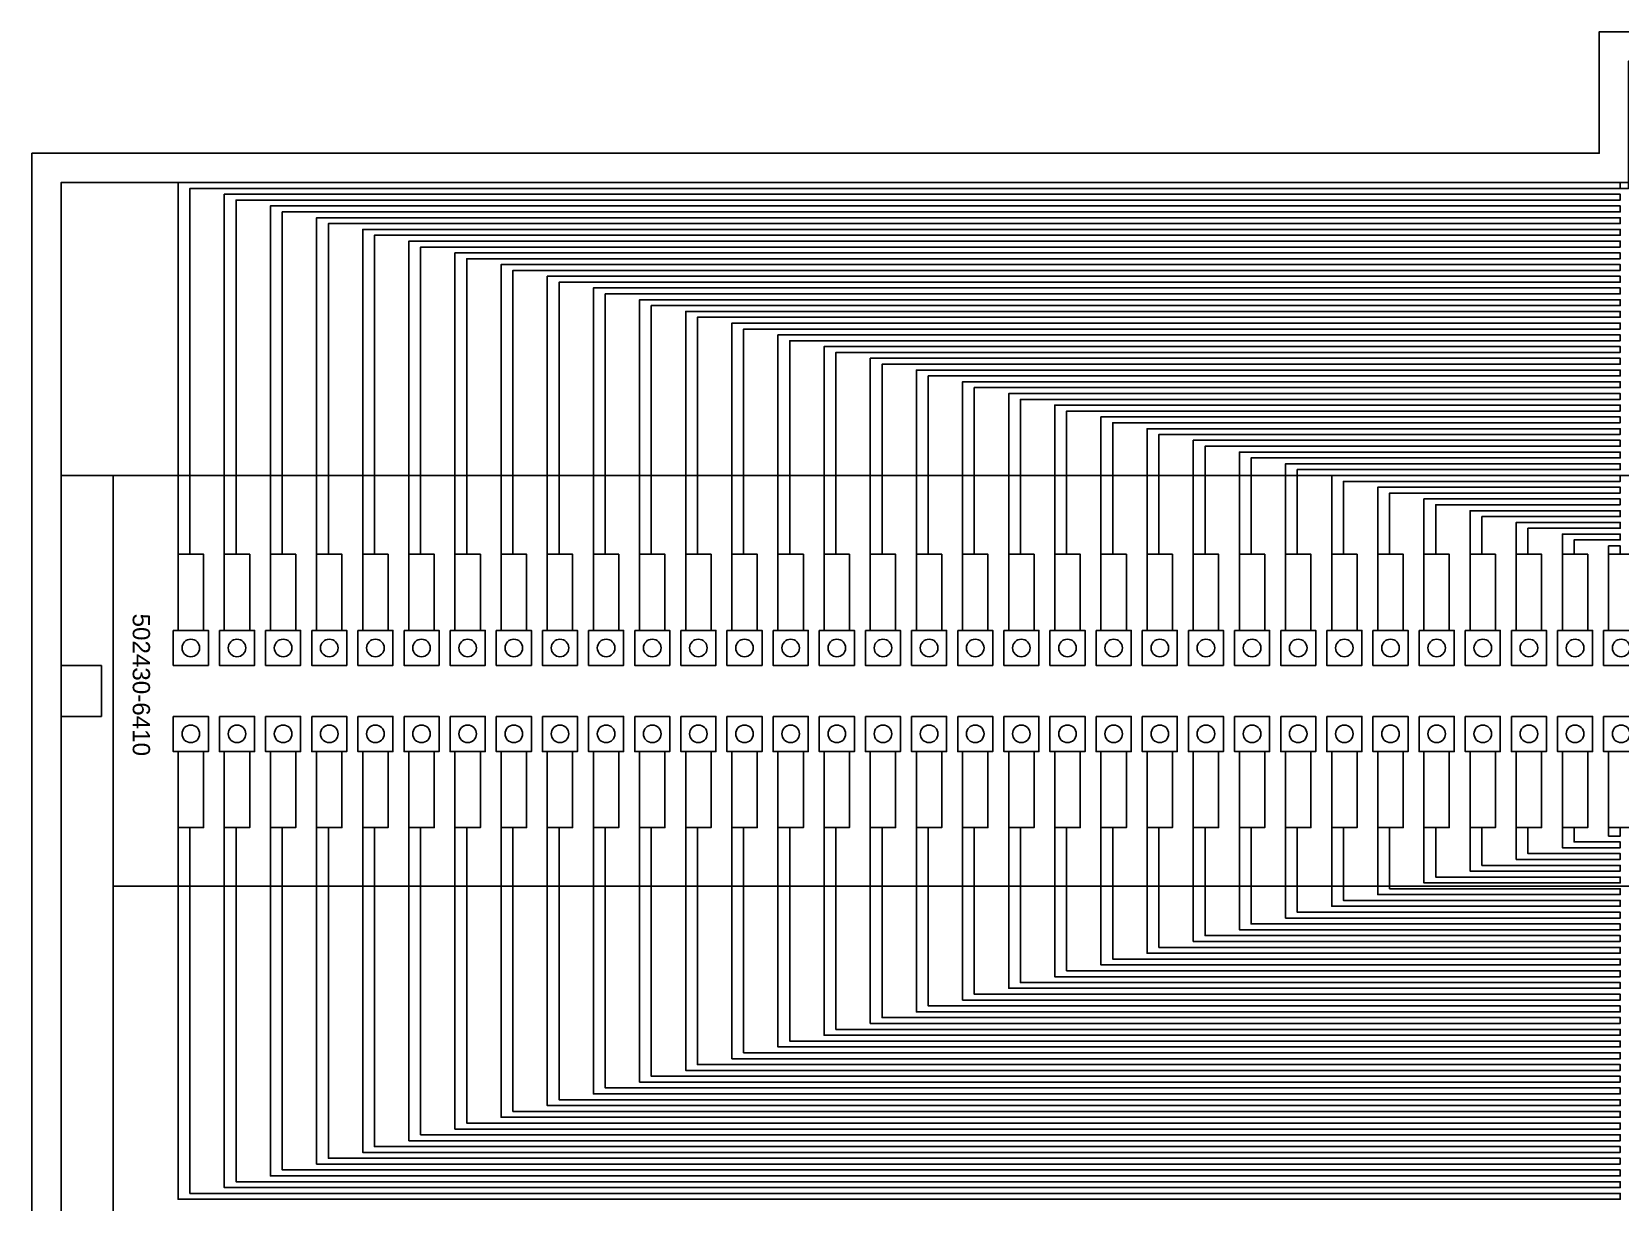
# Model space of a CAD drawing. Header units: inches. Extents: x 11033 to 102276, y 10578 to 36264.
# Drawn here: x 48414 to 62185, y 20653 to 30801 of the extents above; entities that cross this region are included whole.
import ezdxf

# ---------------------------------------------------------------- set-up
doc = ezdxf.new("R2010")
doc.units = ezdxf.units.IN
doc.header["$MEASUREMENT"] = 0
for name, color, linetype in [('board outline', 130, 'Continuous'), ('bottom copper', 160, 'Continuous'), ('bottom solder mask', 94, 'Continuous'), ('drill', 44, 'Continuous'), ('top copper', 10, 'Continuous'), ('top solder mask', 90, 'Continuous')]:
    doc.layers.add(name, color=color, linetype=linetype)
doc.styles.get("Standard").update_dxf_attribs({"font": 'arial.ttf'})

msp = doc.modelspace()

# ---------------------------------------------------------------- linework, layer by layer
at = {"layer": 'board outline'}
msp.add_lwpolyline([(48414, 29748), (48414, 10722), (67077, 10722), (67077, 13872), (83613, 13872), (83613, 10722), (102276, 10722), (102276, 29748), (88687, 29748), (88687, 30801), (62003, 30801), (62003, 29748)], close=True, dxfattribs=at)
at = {"layer": 'bottom copper'}
for points in [[(62257, 29494), (62257, 30547), (88433, 30547), (88433, 29494), (102022, 29494), (102022, 26954), (48668, 26954), (48668, 29494)], [(48668, 26954), (48668, 14176), (49120, 14176), (49120, 26954)], [(49683, 25611), (49683, 26271), (49903, 26271), (49903, 25611)], [(50083, 25611), (50083, 26271), (50303, 26271), (50303, 25611)], [(50483, 25611), (50483, 26271), (50703, 26271), (50703, 25611)], [(50883, 25611), (50883, 26271), (51103, 26271), (51103, 25611)], [(51283, 25611), (51283, 26271), (51503, 26271), (51503, 25611)], [(51683, 25611), (51683, 26271), (51903, 26271), (51903, 25611)], [(52083, 25611), (52083, 26271), (52303, 26271), (52303, 25611)], [(52483, 25611), (52483, 26271), (52703, 26271), (52703, 25611)], [(52883, 25611), (52883, 26271), (53103, 26271), (53103, 25611)], [(53283, 25611), (53283, 26271), (53503, 26271), (53503, 25611)], [(53683, 25611), (53683, 26271), (53903, 26271), (53903, 25611)], [(54083, 25611), (54083, 26271), (54303, 26271), (54303, 25611)], [(54483, 25611), (54483, 26271), (54703, 26271), (54703, 25611)], [(54883, 25611), (54883, 26271), (55103, 26271), (55103, 25611)], [(55283, 25611), (55283, 26271), (55503, 26271), (55503, 25611)], [(55683, 25611), (55683, 26271), (55903, 26271), (55903, 25611)], [(56083, 25611), (56083, 26271), (56303, 26271), (56303, 25611)], [(56483, 25611), (56483, 26271), (56703, 26271), (56703, 25611)], [(56883, 25611), (56883, 26271), (57103, 26271), (57103, 25611)], [(57283, 25611), (57283, 26271), (57503, 26271), (57503, 25611)], [(57683, 25611), (57683, 26271), (57903, 26271), (57903, 25611)], [(58083, 25611), (58083, 26271), (58303, 26271), (58303, 25611)], [(58483, 25611), (58483, 26271), (58703, 26271), (58703, 25611)], [(58883, 25611), (58883, 26271), (59103, 26271), (59103, 25611)], [(59283, 25611), (59283, 26271), (59503, 26271), (59503, 25611)], [(59683, 25611), (59683, 26271), (59903, 26271), (59903, 25611)], [(60083, 25611), (60083, 26271), (60303, 26271), (60303, 25611)], [(60483, 25611), (60483, 26271), (60703, 26271), (60703, 25611)], [(60883, 25611), (60883, 26271), (61103, 26271), (61103, 25611)], [(61283, 25611), (61283, 26271), (61503, 26271), (61503, 25611)], [(61683, 25611), (61683, 26271), (61903, 26271), (61903, 25611)], [(62083, 25611), (62083, 26271), (62303, 26271), (62303, 25611)], [(49641, 25611), (49945, 25611), (49945, 25307), (49641, 25307)], [(50041, 25611), (50345, 25611), (50345, 25307), (50041, 25307)], [(50441, 25611), (50745, 25611), (50745, 25307), (50441, 25307)], [(50841, 25611), (51145, 25611), (51145, 25307), (50841, 25307)], [(51241, 25611), (51545, 25611), (51545, 25307), (51241, 25307)], [(51641, 25611), (51945, 25611), (51945, 25307), (51641, 25307)], [(52041, 25611), (52345, 25611), (52345, 25307), (52041, 25307)], [(52441, 25611), (52745, 25611), (52745, 25307), (52441, 25307)], [(52841, 25611), (53145, 25611), (53145, 25307), (52841, 25307)], [(53241, 25611), (53545, 25611), (53545, 25307), (53241, 25307)], [(53641, 25611), (53945, 25611), (53945, 25307), (53641, 25307)], [(54041, 25611), (54345, 25611), (54345, 25307), (54041, 25307)], [(54441, 25611), (54745, 25611), (54745, 25307), (54441, 25307)], [(54841, 25611), (55145, 25611), (55145, 25307), (54841, 25307)], [(55241, 25611), (55545, 25611), (55545, 25307), (55241, 25307)], [(55641, 25611), (55945, 25611), (55945, 25307), (55641, 25307)], [(56041, 25611), (56345, 25611), (56345, 25307), (56041, 25307)], [(56441, 25611), (56745, 25611), (56745, 25307), (56441, 25307)], [(56841, 25611), (57145, 25611), (57145, 25307), (56841, 25307)], [(57241, 25611), (57545, 25611), (57545, 25307), (57241, 25307)], [(57641, 25611), (57945, 25611), (57945, 25307), (57641, 25307)], [(58041, 25611), (58345, 25611), (58345, 25307), (58041, 25307)], [(58441, 25611), (58745, 25611), (58745, 25307), (58441, 25307)], [(58841, 25611), (59145, 25611), (59145, 25307), (58841, 25307)], [(59241, 25611), (59545, 25611), (59545, 25307), (59241, 25307)], [(59641, 25611), (59945, 25611), (59945, 25307), (59641, 25307)], [(60041, 25611), (60345, 25611), (60345, 25307), (60041, 25307)], [(60441, 25611), (60745, 25611), (60745, 25307), (60441, 25307)], [(60841, 25611), (61145, 25611), (61145, 25307), (60841, 25307)], [(61241, 25611), (61545, 25611), (61545, 25307), (61241, 25307)], [(61641, 25611), (61945, 25611), (61945, 25307), (61641, 25307)], [(62041, 25611), (62345, 25611), (62345, 25307), (62041, 25307)], [(49641, 24866), (49945, 24866), (49945, 24561), (49641, 24561)], [(50041, 24866), (50345, 24866), (50345, 24561), (50041, 24561)], [(50441, 24866), (50745, 24866), (50745, 24561), (50441, 24561)], [(50841, 24866), (51145, 24866), (51145, 24561), (50841, 24561)], [(51241, 24866), (51545, 24866), (51545, 24561), (51241, 24561)], [(51641, 24866), (51945, 24866), (51945, 24561), (51641, 24561)], [(52041, 24866), (52345, 24866), (52345, 24561), (52041, 24561)], [(52441, 24866), (52745, 24866), (52745, 24561), (52441, 24561)], [(52841, 24866), (53145, 24866), (53145, 24561), (52841, 24561)], [(53241, 24866), (53545, 24866), (53545, 24561), (53241, 24561)], [(53641, 24866), (53945, 24866), (53945, 24561), (53641, 24561)], [(54041, 24866), (54345, 24866), (54345, 24561), (54041, 24561)], [(54441, 24866), (54745, 24866), (54745, 24561), (54441, 24561)], [(54841, 24866), (55145, 24866), (55145, 24561), (54841, 24561)], [(55241, 24866), (55545, 24866), (55545, 24561), (55241, 24561)], [(55641, 24866), (55945, 24866), (55945, 24561), (55641, 24561)], [(56041, 24866), (56345, 24866), (56345, 24561), (56041, 24561)], [(56441, 24866), (56745, 24866), (56745, 24561), (56441, 24561)], [(56841, 24866), (57145, 24866), (57145, 24561), (56841, 24561)], [(57241, 24866), (57545, 24866), (57545, 24561), (57241, 24561)], [(57641, 24866), (57945, 24866), (57945, 24561), (57641, 24561)], [(58041, 24866), (58345, 24866), (58345, 24561), (58041, 24561)], [(58441, 24866), (58745, 24866), (58745, 24561), (58441, 24561)], [(58841, 24866), (59145, 24866), (59145, 24561), (58841, 24561)], [(59241, 24866), (59545, 24866), (59545, 24561), (59241, 24561)], [(59641, 24866), (59945, 24866), (59945, 24561), (59641, 24561)], [(60041, 24866), (60345, 24866), (60345, 24561), (60041, 24561)], [(60441, 24866), (60745, 24866), (60745, 24561), (60441, 24561)], [(60841, 24866), (61145, 24866), (61145, 24561), (60841, 24561)], [(61241, 24866), (61545, 24866), (61545, 24561), (61241, 24561)], [(61641, 24866), (61945, 24866), (61945, 24561), (61641, 24561)], [(62041, 24866), (62345, 24866), (62345, 24561), (62041, 24561)], [(49683, 23901), (49683, 24561), (49903, 24561), (49903, 23901)], [(50083, 23901), (50083, 24561), (50303, 24561), (50303, 23901)], [(50483, 23901), (50483, 24561), (50703, 24561), (50703, 23901)], [(50883, 23901), (50883, 24561), (51103, 24561), (51103, 23901)], [(51283, 23901), (51283, 24561), (51503, 24561), (51503, 23901)], [(51683, 23901), (51683, 24561), (51903, 24561), (51903, 23901)], [(52083, 23901), (52083, 24561), (52303, 24561), (52303, 23901)], [(52483, 23901), (52483, 24561), (52703, 24561), (52703, 23901)], [(52883, 23901), (52883, 24561), (53103, 24561), (53103, 23901)], [(53283, 23901), (53283, 24561), (53503, 24561), (53503, 23901)], [(53683, 23901), (53683, 24561), (53903, 24561), (53903, 23901)], [(54083, 23901), (54083, 24561), (54303, 24561), (54303, 23901)], [(54483, 23901), (54483, 24561), (54703, 24561), (54703, 23901)], [(54883, 23901), (54883, 24561), (55103, 24561), (55103, 23901)], [(55283, 23901), (55283, 24561), (55503, 24561), (55503, 23901)], [(55683, 23901), (55683, 24561), (55903, 24561), (55903, 23901)], [(56083, 23901), (56083, 24561), (56303, 24561), (56303, 23901)], [(56483, 23901), (56483, 24561), (56703, 24561), (56703, 23901)], [(56883, 23901), (56883, 24561), (57103, 24561), (57103, 23901)], [(57283, 23901), (57283, 24561), (57503, 24561), (57503, 23901)], [(57683, 23901), (57683, 24561), (57903, 24561), (57903, 23901)], [(58083, 23901), (58083, 24561), (58303, 24561), (58303, 23901)], [(58483, 23901), (58483, 24561), (58703, 24561), (58703, 23901)], [(58883, 23901), (58883, 24561), (59103, 24561), (59103, 23901)], [(59283, 23901), (59283, 24561), (59503, 24561), (59503, 23901)], [(59683, 23901), (59683, 24561), (59903, 24561), (59903, 23901)], [(60083, 23901), (60083, 24561), (60303, 24561), (60303, 23901)], [(60483, 23901), (60483, 24561), (60703, 24561), (60703, 23901)], [(60883, 23901), (60883, 24561), (61103, 24561), (61103, 23901)], [(61283, 23901), (61283, 24561), (61503, 24561), (61503, 23901)], [(61683, 23901), (61683, 24561), (61903, 24561), (61903, 23901)], [(62083, 23901), (62083, 24561), (62303, 24561), (62303, 23901)], [(49120, 23393), (62826, 23393), (62826, 17913), (49120, 17913)]]:
    msp.add_lwpolyline(points, close=True, dxfattribs=at)
at = {"layer": 'bottom solder mask'}
for points in [[(49683, 25611), (49683, 26271), (49903, 26271), (49903, 25611)], [(50083, 25611), (50083, 26271), (50303, 26271), (50303, 25611)], [(50483, 25611), (50483, 26271), (50703, 26271), (50703, 25611)], [(50883, 25611), (50883, 26271), (51103, 26271), (51103, 25611)], [(51283, 25611), (51283, 26271), (51503, 26271), (51503, 25611)], [(51683, 25611), (51683, 26271), (51903, 26271), (51903, 25611)], [(52083, 25611), (52083, 26271), (52303, 26271), (52303, 25611)], [(52483, 25611), (52483, 26271), (52703, 26271), (52703, 25611)], [(52883, 25611), (52883, 26271), (53103, 26271), (53103, 25611)], [(53283, 25611), (53283, 26271), (53503, 26271), (53503, 25611)], [(53683, 25611), (53683, 26271), (53903, 26271), (53903, 25611)], [(54083, 25611), (54083, 26271), (54303, 26271), (54303, 25611)], [(54483, 25611), (54483, 26271), (54703, 26271), (54703, 25611)], [(54883, 25611), (54883, 26271), (55103, 26271), (55103, 25611)], [(55283, 25611), (55283, 26271), (55503, 26271), (55503, 25611)], [(55683, 25611), (55683, 26271), (55903, 26271), (55903, 25611)], [(56083, 25611), (56083, 26271), (56303, 26271), (56303, 25611)], [(56483, 25611), (56483, 26271), (56703, 26271), (56703, 25611)], [(56883, 25611), (56883, 26271), (57103, 26271), (57103, 25611)], [(57283, 25611), (57283, 26271), (57503, 26271), (57503, 25611)], [(57683, 25611), (57683, 26271), (57903, 26271), (57903, 25611)], [(58083, 25611), (58083, 26271), (58303, 26271), (58303, 25611)], [(58483, 25611), (58483, 26271), (58703, 26271), (58703, 25611)], [(58883, 25611), (58883, 26271), (59103, 26271), (59103, 25611)], [(59283, 25611), (59283, 26271), (59503, 26271), (59503, 25611)], [(59683, 25611), (59683, 26271), (59903, 26271), (59903, 25611)], [(60083, 25611), (60083, 26271), (60303, 26271), (60303, 25611)], [(60483, 25611), (60483, 26271), (60703, 26271), (60703, 25611)], [(60883, 25611), (60883, 26271), (61103, 26271), (61103, 25611)], [(61283, 25611), (61283, 26271), (61503, 26271), (61503, 25611)], [(61683, 25611), (61683, 26271), (61903, 26271), (61903, 25611)], [(62083, 25611), (62083, 26271), (62303, 26271), (62303, 25611)], [(48668, 24866), (48668, 25306), (49018, 25306), (49018, 24866)], [(49683, 23901), (49683, 24561), (49903, 24561), (49903, 23901)], [(50083, 23901), (50083, 24561), (50303, 24561), (50303, 23901)], [(50483, 23901), (50483, 24561), (50703, 24561), (50703, 23901)], [(50883, 23901), (50883, 24561), (51103, 24561), (51103, 23901)], [(51283, 23901), (51283, 24561), (51503, 24561), (51503, 23901)], [(51683, 23901), (51683, 24561), (51903, 24561), (51903, 23901)], [(52083, 23901), (52083, 24561), (52303, 24561), (52303, 23901)], [(52483, 23901), (52483, 24561), (52703, 24561), (52703, 23901)], [(52883, 23901), (52883, 24561), (53103, 24561), (53103, 23901)], [(53283, 23901), (53283, 24561), (53503, 24561), (53503, 23901)], [(53683, 23901), (53683, 24561), (53903, 24561), (53903, 23901)], [(54083, 23901), (54083, 24561), (54303, 24561), (54303, 23901)], [(54483, 23901), (54483, 24561), (54703, 24561), (54703, 23901)], [(54883, 23901), (54883, 24561), (55103, 24561), (55103, 23901)], [(55283, 23901), (55283, 24561), (55503, 24561), (55503, 23901)], [(55683, 23901), (55683, 24561), (55903, 24561), (55903, 23901)], [(56083, 23901), (56083, 24561), (56303, 24561), (56303, 23901)], [(56483, 23901), (56483, 24561), (56703, 24561), (56703, 23901)], [(56883, 23901), (56883, 24561), (57103, 24561), (57103, 23901)], [(57283, 23901), (57283, 24561), (57503, 24561), (57503, 23901)], [(57683, 23901), (57683, 24561), (57903, 24561), (57903, 23901)], [(58083, 23901), (58083, 24561), (58303, 24561), (58303, 23901)], [(58483, 23901), (58483, 24561), (58703, 24561), (58703, 23901)], [(58883, 23901), (58883, 24561), (59103, 24561), (59103, 23901)], [(59283, 23901), (59283, 24561), (59503, 24561), (59503, 23901)], [(59683, 23901), (59683, 24561), (59903, 24561), (59903, 23901)], [(60083, 23901), (60083, 24561), (60303, 24561), (60303, 23901)], [(60483, 23901), (60483, 24561), (60703, 24561), (60703, 23901)], [(60883, 23901), (60883, 24561), (61103, 24561), (61103, 23901)], [(61283, 23901), (61283, 24561), (61503, 24561), (61503, 23901)], [(61683, 23901), (61683, 24561), (61903, 24561), (61903, 23901)], [(62083, 23901), (62083, 24561), (62303, 24561), (62303, 23901)]]:
    msp.add_lwpolyline(points, close=True, dxfattribs=at)
at = {"layer": 'drill'}
for centre in [(49793, 25459), (50193, 25459), (50593, 25459), (50993, 25459), (51393, 25459), (51793, 25459), (52193, 25459), (52593, 25459), (52993, 25459), (53393, 25459), (53793, 25459), (54193, 25459), (54593, 25459), (54993, 25459), (55393, 25459), (55793, 25459), (56193, 25459), (56593, 25459), (56993, 25459), (57393, 25459), (57793, 25459), (58193, 25459), (58593, 25459), (58993, 25459), (59393, 25459), (59793, 25459), (60193, 25459), (60593, 25459), (60993, 25459), (61393, 25459), (61793, 25459), (62193, 25459), (49793, 24714), (50193, 24714), (50593, 24714), (50993, 24714), (51393, 24714), (51793, 24714), (52193, 24714), (52593, 24714), (52993, 24714), (53393, 24714), (53793, 24714), (54193, 24714), (54593, 24714), (54993, 24714), (55393, 24714), (55793, 24714), (56193, 24714), (56593, 24714), (56993, 24714), (57393, 24714), (57793, 24714), (58193, 24714), (58593, 24714), (58993, 24714), (59393, 24714), (59793, 24714), (60193, 24714), (60593, 24714), (60993, 24714), (61393, 24714), (61793, 24714), (62193, 24714)]:
    msp.add_circle(centre, 76.2, dxfattribs=at)
at = {"layer": 'top copper'}
for points in [[(49683, 26271), (49785, 26271), (49785, 29443), (62185, 29443), (62185, 29494), (49683, 29494)], [(62185, 29494), (62257, 29494), (62257, 29443), (62185, 29443)], [(50083, 26271), (50185, 26271), (50185, 29342), (62185, 29342), (62185, 29392), (50083, 29392)], [(50483, 26271), (50585, 26271), (50585, 29240), (62185, 29240), (62185, 29291), (50483, 29291)], [(50883, 26271), (50985, 26271), (50985, 29138), (62185, 29138), (62185, 29189), (50883, 29189)], [(51283, 26271), (51385, 26271), (51385, 29037), (62185, 29037), (62185, 29088), (51283, 29088)], [(51683, 26271), (51785, 26271), (51785, 28935), (62185, 28935), (62185, 28986), (51683, 28986)], [(52083, 26271), (52185, 26271), (52185, 28834), (62185, 28834), (62185, 28884), (52083, 28884)], [(52483, 26271), (52585, 26271), (52585, 28732), (62185, 28732), (62185, 28783), (52483, 28783)], [(52883, 26271), (52985, 26271), (52985, 28630), (62185, 28630), (62185, 28681), (52883, 28681)], [(53283, 26271), (53385, 26271), (53385, 28529), (62185, 28529), (62185, 28580), (53283, 28580)], [(53683, 26271), (53785, 26271), (53785, 28427), (62185, 28427), (62185, 28478), (53683, 28478)], [(54083, 26271), (54185, 26271), (54185, 28326), (62185, 28326), (62185, 28376), (54083, 28376)], [(54483, 26271), (54585, 26271), (54585, 28224), (62185, 28224), (62185, 28275), (54483, 28275)], [(54883, 26271), (54985, 26271), (54985, 28122), (62185, 28122), (62185, 28173), (54883, 28173)], [(55283, 26271), (55385, 26271), (55385, 28021), (62185, 28021), (62185, 28072), (55283, 28072)], [(55683, 26271), (55785, 26271), (55785, 27919), (62185, 27919), (62185, 27970), (55683, 27970)], [(56083, 26271), (56185, 26271), (56185, 27818), (62185, 27818), (62185, 27868), (56083, 27868)], [(56483, 26271), (56585, 26271), (56585, 27716), (62185, 27716), (62185, 27767), (56483, 27767)], [(56883, 26271), (56985, 26271), (56985, 27614), (62185, 27614), (62185, 27665), (56883, 27665)], [(57283, 26271), (57385, 26271), (57385, 27513), (62185, 27513), (62185, 27564), (57283, 27564)], [(57683, 26271), (57785, 26271), (57785, 27411), (62185, 27411), (62185, 27462), (57683, 27462)], [(58083, 26271), (58185, 26271), (58185, 27310), (62185, 27310), (62185, 27360), (58083, 27360)], [(58483, 26271), (58585, 26271), (58585, 27208), (62185, 27208), (62185, 27259), (58483, 27259)], [(58883, 26271), (58985, 26271), (58985, 27106), (62185, 27106), (62185, 27157), (58883, 27157)], [(59283, 26271), (59385, 26271), (59385, 27005), (62185, 27005), (62185, 27056), (59283, 27056)], [(59683, 26271), (59785, 26271), (59785, 26903), (62185, 26903), (62185, 26954), (59683, 26954)], [(60083, 26271), (60185, 26271), (60185, 26802), (62185, 26802), (62185, 26852), (60083, 26852)], [(60483, 26271), (60585, 26271), (60585, 26700), (62185, 26700), (62185, 26751), (60483, 26751)], [(60883, 26271), (60985, 26271), (60985, 26598), (62185, 26598), (62185, 26649), (60883, 26649)], [(61283, 26271), (61385, 26271), (61385, 26497), (62185, 26497), (62185, 26548), (61283, 26548)], [(61683, 26271), (61785, 26271), (61785, 26395), (62185, 26395), (62185, 26446), (61683, 26446)], [(62083, 26271), (62185, 26271), (62185, 26294), (62185, 26294), (62185, 26344), (62083, 26344)], [(49683, 25611), (49683, 26271), (49903, 26271), (49903, 25611)], [(50083, 25611), (50083, 26271), (50303, 26271), (50303, 25611)], [(50483, 25611), (50483, 26271), (50703, 26271), (50703, 25611)], [(50883, 25611), (50883, 26271), (51103, 26271), (51103, 25611)], [(51283, 25611), (51283, 26271), (51503, 26271), (51503, 25611)], [(51683, 25611), (51683, 26271), (51903, 26271), (51903, 25611)], [(52083, 25611), (52083, 26271), (52303, 26271), (52303, 25611)], [(52483, 25611), (52483, 26271), (52703, 26271), (52703, 25611)], [(52883, 25611), (52883, 26271), (53103, 26271), (53103, 25611)], [(53283, 25611), (53283, 26271), (53503, 26271), (53503, 25611)], [(53683, 25611), (53683, 26271), (53903, 26271), (53903, 25611)], [(54083, 25611), (54083, 26271), (54303, 26271), (54303, 25611)], [(54483, 25611), (54483, 26271), (54703, 26271), (54703, 25611)], [(54883, 25611), (54883, 26271), (55103, 26271), (55103, 25611)], [(55283, 25611), (55283, 26271), (55503, 26271), (55503, 25611)], [(55683, 25611), (55683, 26271), (55903, 26271), (55903, 25611)], [(56083, 25611), (56083, 26271), (56303, 26271), (56303, 25611)], [(56483, 25611), (56483, 26271), (56703, 26271), (56703, 25611)], [(56883, 25611), (56883, 26271), (57103, 26271), (57103, 25611)], [(57283, 25611), (57283, 26271), (57503, 26271), (57503, 25611)], [(57683, 25611), (57683, 26271), (57903, 26271), (57903, 25611)], [(58083, 25611), (58083, 26271), (58303, 26271), (58303, 25611)], [(58483, 25611), (58483, 26271), (58703, 26271), (58703, 25611)], [(58883, 25611), (58883, 26271), (59103, 26271), (59103, 25611)], [(59283, 25611), (59283, 26271), (59503, 26271), (59503, 25611)], [(59683, 25611), (59683, 26271), (59903, 26271), (59903, 25611)], [(60083, 25611), (60083, 26271), (60303, 26271), (60303, 25611)], [(60483, 25611), (60483, 26271), (60703, 26271), (60703, 25611)], [(60883, 25611), (60883, 26271), (61103, 26271), (61103, 25611)], [(61283, 25611), (61283, 26271), (61503, 26271), (61503, 25611)], [(61683, 25611), (61683, 26271), (61903, 26271), (61903, 25611)], [(62083, 25611), (62083, 26271), (62303, 26271), (62303, 25611)], [(49641, 25611), (49945, 25611), (49945, 25307), (49641, 25307)], [(50041, 25611), (50345, 25611), (50345, 25307), (50041, 25307)], [(50441, 25611), (50745, 25611), (50745, 25307), (50441, 25307)], [(50841, 25611), (51145, 25611), (51145, 25307), (50841, 25307)], [(51241, 25611), (51545, 25611), (51545, 25307), (51241, 25307)], [(51641, 25611), (51945, 25611), (51945, 25307), (51641, 25307)], [(52041, 25611), (52345, 25611), (52345, 25307), (52041, 25307)], [(52441, 25611), (52745, 25611), (52745, 25307), (52441, 25307)], [(52841, 25611), (53145, 25611), (53145, 25307), (52841, 25307)], [(53241, 25611), (53545, 25611), (53545, 25307), (53241, 25307)], [(53641, 25611), (53945, 25611), (53945, 25307), (53641, 25307)], [(54041, 25611), (54345, 25611), (54345, 25307), (54041, 25307)], [(54441, 25611), (54745, 25611), (54745, 25307), (54441, 25307)], [(54841, 25611), (55145, 25611), (55145, 25307), (54841, 25307)], [(55241, 25611), (55545, 25611), (55545, 25307), (55241, 25307)], [(55641, 25611), (55945, 25611), (55945, 25307), (55641, 25307)], [(56041, 25611), (56345, 25611), (56345, 25307), (56041, 25307)], [(56441, 25611), (56745, 25611), (56745, 25307), (56441, 25307)], [(56841, 25611), (57145, 25611), (57145, 25307), (56841, 25307)], [(57241, 25611), (57545, 25611), (57545, 25307), (57241, 25307)], [(57641, 25611), (57945, 25611), (57945, 25307), (57641, 25307)], [(58041, 25611), (58345, 25611), (58345, 25307), (58041, 25307)], [(58441, 25611), (58745, 25611), (58745, 25307), (58441, 25307)], [(58841, 25611), (59145, 25611), (59145, 25307), (58841, 25307)], [(59241, 25611), (59545, 25611), (59545, 25307), (59241, 25307)], [(59641, 25611), (59945, 25611), (59945, 25307), (59641, 25307)], [(60041, 25611), (60345, 25611), (60345, 25307), (60041, 25307)], [(60441, 25611), (60745, 25611), (60745, 25307), (60441, 25307)], [(60841, 25611), (61145, 25611), (61145, 25307), (60841, 25307)], [(61241, 25611), (61545, 25611), (61545, 25307), (61241, 25307)], [(61641, 25611), (61945, 25611), (61945, 25307), (61641, 25307)], [(62041, 25611), (62345, 25611), (62345, 25307), (62041, 25307)], [(49018, 25306), (49018, 24866), (48668, 24866), (48668, 25306)], [(49641, 24866), (49945, 24866), (49945, 24561), (49641, 24561)], [(50041, 24866), (50345, 24866), (50345, 24561), (50041, 24561)], [(50441, 24866), (50745, 24866), (50745, 24561), (50441, 24561)], [(50841, 24866), (51145, 24866), (51145, 24561), (50841, 24561)], [(51241, 24866), (51545, 24866), (51545, 24561), (51241, 24561)], [(51641, 24866), (51945, 24866), (51945, 24561), (51641, 24561)], [(52041, 24866), (52345, 24866), (52345, 24561), (52041, 24561)], [(52441, 24866), (52745, 24866), (52745, 24561), (52441, 24561)], [(52841, 24866), (53145, 24866), (53145, 24561), (52841, 24561)], [(53241, 24866), (53545, 24866), (53545, 24561), (53241, 24561)], [(53641, 24866), (53945, 24866), (53945, 24561), (53641, 24561)], [(54041, 24866), (54345, 24866), (54345, 24561), (54041, 24561)], [(54441, 24866), (54745, 24866), (54745, 24561), (54441, 24561)], [(54841, 24866), (55145, 24866), (55145, 24561), (54841, 24561)], [(55241, 24866), (55545, 24866), (55545, 24561), (55241, 24561)], [(55641, 24866), (55945, 24866), (55945, 24561), (55641, 24561)], [(56041, 24866), (56345, 24866), (56345, 24561), (56041, 24561)], [(56441, 24866), (56745, 24866), (56745, 24561), (56441, 24561)], [(56841, 24866), (57145, 24866), (57145, 24561), (56841, 24561)], [(57241, 24866), (57545, 24866), (57545, 24561), (57241, 24561)], [(57641, 24866), (57945, 24866), (57945, 24561), (57641, 24561)], [(58041, 24866), (58345, 24866), (58345, 24561), (58041, 24561)], [(58441, 24866), (58745, 24866), (58745, 24561), (58441, 24561)], [(58841, 24866), (59145, 24866), (59145, 24561), (58841, 24561)], [(59241, 24866), (59545, 24866), (59545, 24561), (59241, 24561)], [(59641, 24866), (59945, 24866), (59945, 24561), (59641, 24561)], [(60041, 24866), (60345, 24866), (60345, 24561), (60041, 24561)], [(60441, 24866), (60745, 24866), (60745, 24561), (60441, 24561)], [(60841, 24866), (61145, 24866), (61145, 24561), (60841, 24561)], [(61241, 24866), (61545, 24866), (61545, 24561), (61241, 24561)], [(61641, 24866), (61945, 24866), (61945, 24561), (61641, 24561)], [(62041, 24866), (62345, 24866), (62345, 24561), (62041, 24561)], [(49683, 23901), (49683, 24561), (49903, 24561), (49903, 23901)], [(50083, 23901), (50083, 24561), (50303, 24561), (50303, 23901)], [(50483, 23901), (50483, 24561), (50703, 24561), (50703, 23901)], [(50883, 23901), (50883, 24561), (51103, 24561), (51103, 23901)], [(51283, 23901), (51283, 24561), (51503, 24561), (51503, 23901)], [(51683, 23901), (51683, 24561), (51903, 24561), (51903, 23901)], [(52083, 23901), (52083, 24561), (52303, 24561), (52303, 23901)], [(52483, 23901), (52483, 24561), (52703, 24561), (52703, 23901)], [(52883, 23901), (52883, 24561), (53103, 24561), (53103, 23901)], [(53283, 23901), (53283, 24561), (53503, 24561), (53503, 23901)], [(53683, 23901), (53683, 24561), (53903, 24561), (53903, 23901)], [(54083, 23901), (54083, 24561), (54303, 24561), (54303, 23901)], [(54483, 23901), (54483, 24561), (54703, 24561), (54703, 23901)], [(54883, 23901), (54883, 24561), (55103, 24561), (55103, 23901)], [(55283, 23901), (55283, 24561), (55503, 24561), (55503, 23901)], [(55683, 23901), (55683, 24561), (55903, 24561), (55903, 23901)], [(56083, 23901), (56083, 24561), (56303, 24561), (56303, 23901)], [(56483, 23901), (56483, 24561), (56703, 24561), (56703, 23901)], [(56883, 23901), (56883, 24561), (57103, 24561), (57103, 23901)], [(57283, 23901), (57283, 24561), (57503, 24561), (57503, 23901)], [(57683, 23901), (57683, 24561), (57903, 24561), (57903, 23901)], [(58083, 23901), (58083, 24561), (58303, 24561), (58303, 23901)], [(58483, 23901), (58483, 24561), (58703, 24561), (58703, 23901)], [(58883, 23901), (58883, 24561), (59103, 24561), (59103, 23901)], [(59283, 23901), (59283, 24561), (59503, 24561), (59503, 23901)], [(59683, 23901), (59683, 24561), (59903, 24561), (59903, 23901)], [(60083, 23901), (60083, 24561), (60303, 24561), (60303, 23901)], [(60483, 23901), (60483, 24561), (60703, 24561), (60703, 23901)], [(60883, 23901), (60883, 24561), (61103, 24561), (61103, 23901)], [(61283, 23901), (61283, 24561), (61503, 24561), (61503, 23901)], [(61683, 23901), (61683, 24561), (61903, 24561), (61903, 23901)], [(62083, 23901), (62083, 24561), (62303, 24561), (62303, 23901)], [(49683, 23901), (49785, 23901), (49785, 20730), (62185, 20730), (62185, 20679), (49683, 20679)], [(50083, 23901), (50185, 23901), (50185, 20831), (62185, 20831), (62185, 20780), (50083, 20780)], [(50483, 23901), (50585, 23901), (50585, 20933), (62185, 20933), (62185, 20882), (50483, 20882)], [(50883, 23901), (50985, 23901), (50985, 21034), (62185, 21034), (62185, 20984), (50883, 20984)], [(51283, 23901), (51385, 23901), (51385, 21136), (62185, 21136), (62185, 21085), (51283, 21085)], [(51683, 23901), (51785, 23901), (51785, 21238), (62185, 21238), (62185, 21187), (51683, 21187)], [(52083, 23901), (52185, 23901), (52185, 21339), (62185, 21339), (62185, 21288), (52083, 21288)], [(52483, 23901), (52585, 23901), (52585, 21441), (62185, 21441), (62185, 21390), (52483, 21390)], [(52883, 23901), (52985, 23901), (52985, 21542), (62185, 21542), (62185, 21492), (52883, 21492)], [(53283, 23901), (53385, 23901), (53385, 21644), (62185, 21644), (62185, 21593), (53283, 21593)], [(53683, 23901), (53785, 23901), (53785, 21746), (62185, 21746), (62185, 21695), (53683, 21695)], [(54083, 23901), (54185, 23901), (54185, 21847), (62185, 21847), (62185, 21796), (54083, 21796)], [(54483, 23901), (54585, 23901), (54585, 21949), (62185, 21949), (62185, 21898), (54483, 21898)], [(54883, 23901), (54985, 23901), (54985, 22050), (62185, 22050), (62185, 22000), (54883, 22000)], [(55283, 23901), (55385, 23901), (55385, 22152), (62185, 22152), (62185, 22101), (55283, 22101)], [(55683, 23901), (55785, 23901), (55785, 22254), (62185, 22254), (62185, 22203), (55683, 22203)], [(56083, 23901), (56185, 23901), (56185, 22355), (62185, 22355), (62185, 22304), (56083, 22304)], [(56483, 23901), (56585, 23901), (56585, 22457), (62185, 22457), (62185, 22406), (56483, 22406)], [(56883, 23901), (56985, 23901), (56985, 22558), (62185, 22558), (62185, 22508), (56883, 22508)], [(57283, 23901), (57385, 23901), (57385, 22660), (62185, 22660), (62185, 22609), (57283, 22609)], [(57683, 23901), (57785, 23901), (57785, 22762), (62185, 22762), (62185, 22711), (57683, 22711)], [(58083, 23901), (58185, 23901), (58185, 22863), (62185, 22863), (62185, 22812), (58083, 22812)], [(58483, 23901), (58585, 23901), (58585, 22965), (62185, 22965), (62185, 22914), (58483, 22914)], [(58883, 23901), (58985, 23901), (58985, 23066), (62185, 23066), (62185, 23016), (58883, 23016)], [(59283, 23901), (59385, 23901), (59385, 23168), (62185, 23168), (62185, 23117), (59283, 23117)], [(59683, 23901), (59785, 23901), (59785, 23270), (62185, 23270), (62185, 23219), (59683, 23219)], [(60083, 23901), (60185, 23901), (60185, 23371), (62185, 23371), (62185, 23320), (60083, 23320)], [(60483, 23901), (60585, 23901), (60585, 23473), (62185, 23473), (62185, 23422), (60483, 23422)], [(60883, 23901), (60985, 23901), (60985, 23574), (62185, 23574), (62185, 23524), (60883, 23524)], [(61283, 23901), (61385, 23901), (61385, 23676), (62185, 23676), (62185, 23625), (61283, 23625)], [(61683, 23901), (61785, 23901), (61785, 23778), (62185, 23778), (62185, 23727), (61683, 23727)], [(62083, 23901), (62185, 23901), (62185, 23879), (62185, 23879), (62185, 23828), (62083, 23828)]]:
    msp.add_lwpolyline(points, close=True, dxfattribs=at)
at = {"layer": 'top solder mask'}
for points in [[(49683, 25611), (49683, 26271), (49903, 26271), (49903, 25611)], [(50083, 25611), (50083, 26271), (50303, 26271), (50303, 25611)], [(50483, 25611), (50483, 26271), (50703, 26271), (50703, 25611)], [(50883, 25611), (50883, 26271), (51103, 26271), (51103, 25611)], [(51283, 25611), (51283, 26271), (51503, 26271), (51503, 25611)], [(51683, 25611), (51683, 26271), (51903, 26271), (51903, 25611)], [(52083, 25611), (52083, 26271), (52303, 26271), (52303, 25611)], [(52483, 25611), (52483, 26271), (52703, 26271), (52703, 25611)], [(52883, 25611), (52883, 26271), (53103, 26271), (53103, 25611)], [(53283, 25611), (53283, 26271), (53503, 26271), (53503, 25611)], [(53683, 25611), (53683, 26271), (53903, 26271), (53903, 25611)], [(54083, 25611), (54083, 26271), (54303, 26271), (54303, 25611)], [(54483, 25611), (54483, 26271), (54703, 26271), (54703, 25611)], [(54883, 25611), (54883, 26271), (55103, 26271), (55103, 25611)], [(55283, 25611), (55283, 26271), (55503, 26271), (55503, 25611)], [(55683, 25611), (55683, 26271), (55903, 26271), (55903, 25611)], [(56083, 25611), (56083, 26271), (56303, 26271), (56303, 25611)], [(56483, 25611), (56483, 26271), (56703, 26271), (56703, 25611)], [(56883, 25611), (56883, 26271), (57103, 26271), (57103, 25611)], [(57283, 25611), (57283, 26271), (57503, 26271), (57503, 25611)], [(57683, 25611), (57683, 26271), (57903, 26271), (57903, 25611)], [(58083, 25611), (58083, 26271), (58303, 26271), (58303, 25611)], [(58483, 25611), (58483, 26271), (58703, 26271), (58703, 25611)], [(58883, 25611), (58883, 26271), (59103, 26271), (59103, 25611)], [(59283, 25611), (59283, 26271), (59503, 26271), (59503, 25611)], [(59683, 25611), (59683, 26271), (59903, 26271), (59903, 25611)], [(60083, 25611), (60083, 26271), (60303, 26271), (60303, 25611)], [(60483, 25611), (60483, 26271), (60703, 26271), (60703, 25611)], [(60883, 25611), (60883, 26271), (61103, 26271), (61103, 25611)], [(61283, 25611), (61283, 26271), (61503, 26271), (61503, 25611)], [(61683, 25611), (61683, 26271), (61903, 26271), (61903, 25611)], [(62083, 25611), (62083, 26271), (62303, 26271), (62303, 25611)], [(49018, 25306), (49018, 24866), (48668, 24866), (48668, 25306)], [(49683, 23901), (49683, 24561), (49903, 24561), (49903, 23901)], [(50083, 23901), (50083, 24561), (50303, 24561), (50303, 23901)], [(50483, 23901), (50483, 24561), (50703, 24561), (50703, 23901)], [(50883, 23901), (50883, 24561), (51103, 24561), (51103, 23901)], [(51283, 23901), (51283, 24561), (51503, 24561), (51503, 23901)], [(51683, 23901), (51683, 24561), (51903, 24561), (51903, 23901)], [(52083, 23901), (52083, 24561), (52303, 24561), (52303, 23901)], [(52483, 23901), (52483, 24561), (52703, 24561), (52703, 23901)], [(52883, 23901), (52883, 24561), (53103, 24561), (53103, 23901)], [(53283, 23901), (53283, 24561), (53503, 24561), (53503, 23901)], [(53683, 23901), (53683, 24561), (53903, 24561), (53903, 23901)], [(54083, 23901), (54083, 24561), (54303, 24561), (54303, 23901)], [(54483, 23901), (54483, 24561), (54703, 24561), (54703, 23901)], [(54883, 23901), (54883, 24561), (55103, 24561), (55103, 23901)], [(55283, 23901), (55283, 24561), (55503, 24561), (55503, 23901)], [(55683, 23901), (55683, 24561), (55903, 24561), (55903, 23901)], [(56083, 23901), (56083, 24561), (56303, 24561), (56303, 23901)], [(56483, 23901), (56483, 24561), (56703, 24561), (56703, 23901)], [(56883, 23901), (56883, 24561), (57103, 24561), (57103, 23901)], [(57283, 23901), (57283, 24561), (57503, 24561), (57503, 23901)], [(57683, 23901), (57683, 24561), (57903, 24561), (57903, 23901)], [(58083, 23901), (58083, 24561), (58303, 24561), (58303, 23901)], [(58483, 23901), (58483, 24561), (58703, 24561), (58703, 23901)], [(58883, 23901), (58883, 24561), (59103, 24561), (59103, 23901)], [(59283, 23901), (59283, 24561), (59503, 24561), (59503, 23901)], [(59683, 23901), (59683, 24561), (59903, 24561), (59903, 23901)], [(60083, 23901), (60083, 24561), (60303, 24561), (60303, 23901)], [(60483, 23901), (60483, 24561), (60703, 24561), (60703, 23901)], [(60883, 23901), (60883, 24561), (61103, 24561), (61103, 23901)], [(61283, 23901), (61283, 24561), (61503, 24561), (61503, 23901)], [(61683, 23901), (61683, 24561), (61903, 24561), (61903, 23901)], [(62083, 23901), (62083, 24561), (62303, 24561), (62303, 23901)]]:
    msp.add_lwpolyline(points, close=True, dxfattribs=at)

# ---------------------------------------------------------------- texts
at = {"insert": (49439, 25757), "char_height": 150, "width": 4405.41, "attachment_point": 1, "rotation": 270}
msp.add_mtext('502430-6410', dxfattribs=at)
msp.add_mtext('502430-6410', dxfattribs=at)

doc.saveas('drawing.dxf')
